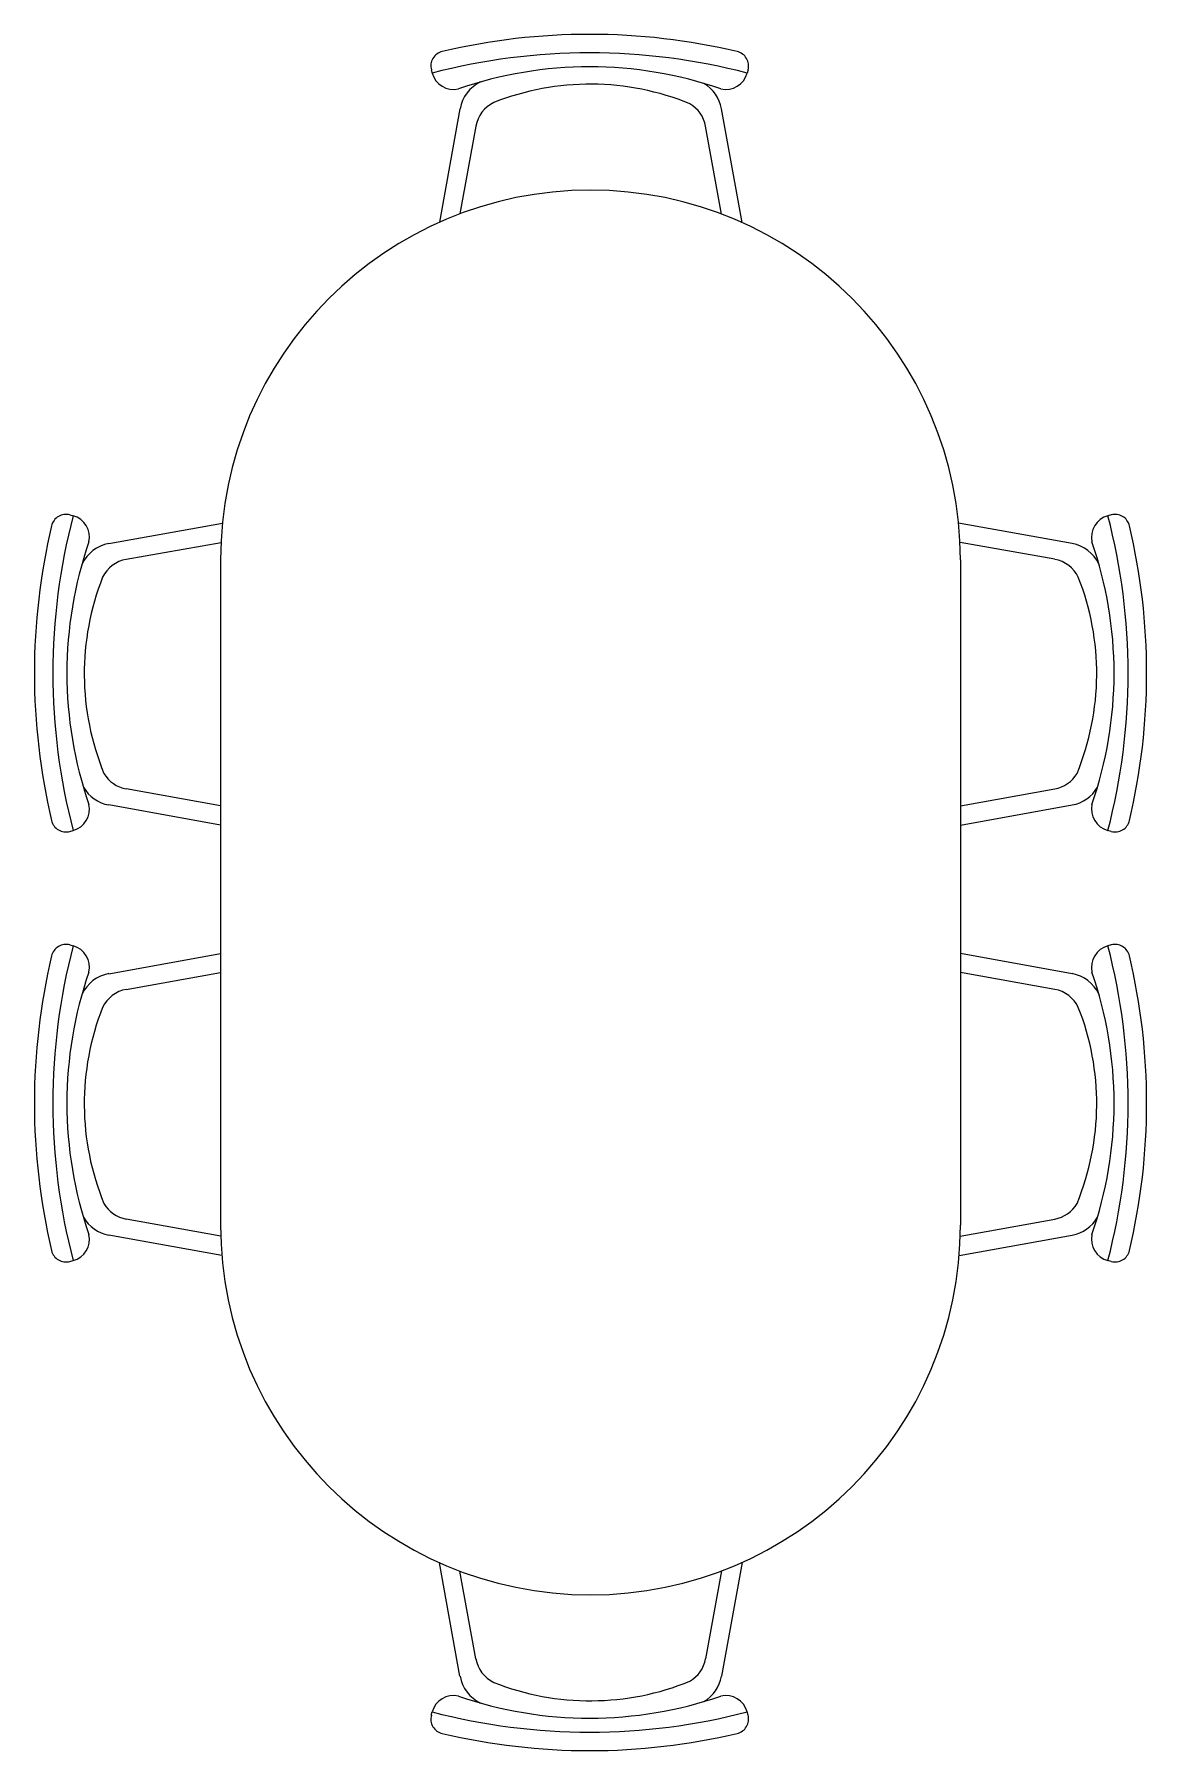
# Model space of a CAD drawing. Extents: x 43.12 to 44.62, y 41.94 to 44.27.
import ezdxf

# ---------------------------------------------------------------- set-up
doc = ezdxf.new("R2010")
doc.units = 0
doc.header["$MEASUREMENT"] = 0
doc.layers.add('MOBILIA', color=2, linetype='CONTINUOUS')
doc.layers.add('PISO', color=11, linetype='CONTINUOUS')

msp = doc.modelspace()

# ---------------------------------------------------------------- linework, layer by layer
at = {"layer": 'MOBILIA'}
for p, q in [((43.6571, 44.2173), (43.6583, 44.2129)), ((44.0853, 44.2173), (44.0841, 44.2128)), ((43.6959, 44.1645), (43.6684, 44.011)), ((44.0772, 44.0106), (44.0495, 44.1645)), ((43.1685, 43.6153), (43.1729, 43.6141)), ((43.2213, 43.5765), (43.3748, 43.604)), ((44.5233, 43.5765), (44.3699, 43.604)), ((44.5762, 43.6153), (44.5717, 43.6141)), ((43.3723, 43.5545), (43.3723, 42.6545)), ((44.3723, 43.5545), (44.3723, 42.6545)), ((43.3723, 43.1957), (43.2213, 43.2229)), ((44.3723, 43.1957), (44.5234, 43.2229)), ((43.1685, 43.1871), (43.173, 43.1883)), ((44.5761, 43.1871), (44.5717, 43.1883)), ((43.1685, 43.0335), (43.1729, 43.0323)), ((43.2213, 42.9947), (43.3723, 43.0218)), ((44.5233, 42.9947), (44.3723, 43.0218)), ((44.5762, 43.0335), (44.5717, 43.0323)), ((43.374, 42.6137), (43.2213, 42.6411)), ((44.3707, 42.6137), (44.5234, 42.6411)), ((43.1685, 42.6054), (43.173, 42.6066)), ((44.5761, 42.6054), (44.5717, 42.6066)), ((43.6959, 42.0445), (43.6684, 42.198)), ((44.0772, 42.1984), (44.0495, 42.0445)), ((43.6571, 41.9917), (43.6583, 41.9961)), ((44.0853, 41.9917), (44.0841, 41.9961))]:
    msp.add_line(p, q, dxfattribs=at)
for centre, radius, start, end in [((43.8712, 43.3994), 0.8658, 76.6852, 103.31), ((43.6765, 44.2225), 0.02, 103.31, 195.1042), ((44.066, 44.2225), 0.02, 344.8958, 76.6852), ((43.6873, 44.2207), 0.03, 195.1042, 282.3683), ((43.8712, 43.6798), 0.5415, 70.8652, 109.1291), ((44.0551, 44.2207), 0.03, 257.6317, 344.8958), ((43.7452, 44.1557), 0.05, 115.5595, 169.8227), ((44.0003, 44.1557), 0.05, 10.1929, 59.6458), ((43.8723, 43.5545), 0.5, 0, 180), ((43.9864, 43.4012), 0.8658, 166.69, 193.3148), ((43.1633, 43.5959), 0.02, 74.8958, 166.69), ((43.1651, 43.5851), 0.03, 347.6317, 74.8958), ((44.5795, 43.5851), 0.03, 105.1042, 192.3683), ((44.5814, 43.5959), 0.02, 13.31, 105.1042), ((43.7583, 43.4012), 0.8658, 346.6852, 13.31), ((43.706, 43.4012), 0.5415, 160.8709, 199.1348), ((43.2301, 43.5272), 0.05, 100.1773, 154.4405), ((44.5145, 43.5272), 0.05, 25.5595, 79.8227), ((44.0386, 43.4012), 0.5415, 340.8652, 19.1291), ((43.2301, 43.2721), 0.05, 210.3542, 259.8071), ((44.5145, 43.2721), 0.05, 280.1929, 329.6458), ((43.1651, 43.2173), 0.03, 285.1042, 12.3683), ((44.5795, 43.2173), 0.03, 167.6317, 254.8958), ((43.1633, 43.2064), 0.02, 193.3148, 285.1042), ((44.5814, 43.2064), 0.02, 254.8958, 346.6852), ((43.9864, 42.8195), 0.8658, 166.69, 193.3148), ((43.1633, 43.0142), 0.02, 74.8958, 166.69), ((43.1651, 43.0033), 0.03, 347.6317, 74.8958), ((44.5795, 43.0033), 0.03, 105.1042, 192.3683), ((44.5814, 43.0142), 0.02, 13.31, 105.1042), ((43.7583, 42.8195), 0.8658, 346.6852, 13.31), ((43.706, 42.8195), 0.5415, 160.8709, 199.1348), ((44.0386, 42.8195), 0.5415, 340.8652, 19.1291), ((43.2301, 42.9455), 0.05, 100.1773, 154.4405), ((44.5145, 42.9455), 0.05, 25.5595, 79.8227), ((43.2301, 42.6904), 0.05, 210.3542, 259.8071), ((43.8723, 42.6545), 0.5, 180, 0), ((44.5145, 42.6904), 0.05, 280.1929, 329.6458), ((43.1651, 42.6355), 0.03, 285.1042, 12.3683), ((44.5795, 42.6355), 0.03, 167.6317, 254.8958), ((43.1633, 42.6247), 0.02, 193.3148, 285.1042), ((44.5814, 42.6247), 0.02, 254.8958, 346.6852), ((43.7452, 42.0533), 0.05, 190.1773, 244.4405), ((44.0003, 42.0533), 0.05, 300.3542, 349.8071), ((43.6873, 41.9883), 0.03, 77.6317, 164.8958), ((43.8712, 42.5292), 0.5415, 250.8709, 289.1348), ((44.0551, 41.9883), 0.03, 15.1042, 102.3683), ((43.6765, 41.9864), 0.02, 164.8958, 256.69), ((44.066, 41.9865), 0.02, 283.3148, 15.1042), ((43.8712, 42.8096), 0.8658, 256.69, 283.3148)]:
    msp.add_arc(centre, radius, start, end, dxfattribs=at)
at = {"layer": 'PISO'}
for p, q in [((43.7172, 44.141), (43.6959, 44.0223)), ((44.0492, 44.0221), (44.0279, 44.141)), ((43.2448, 43.5552), (43.3729, 43.5781)), ((44.4999, 43.5552), (44.3718, 43.5781)), ((43.3723, 43.2216), (43.2448, 43.2445)), ((44.3723, 43.2216), (44.4999, 43.2445)), ((43.2448, 42.9734), (43.3723, 42.9963)), ((44.4999, 42.9734), (44.3723, 42.9963)), ((43.3725, 42.6398), (43.2448, 42.6628)), ((44.3721, 42.6398), (44.4999, 42.6628)), ((43.7172, 42.0679), (43.6959, 42.1866)), ((44.0492, 42.1868), (44.0279, 42.0679))]:
    msp.add_line(p, q, dxfattribs=at)
for centre, radius, start, end in [((43.8712, 43.3994), 0.8408, 75.3327, 104.6625), ((43.872, 43.843), 0.3548, 67.6737, 111.5821), ((43.7605, 44.1333), 0.0439, 115.5595, 169.8227), ((43.9846, 44.1333), 0.0439, 10.1929, 59.6458), ((43.9864, 43.4012), 0.8408, 165.3375, 194.6673), ((43.7583, 43.4012), 0.8408, 345.3327, 14.6625), ((43.2525, 43.5119), 0.0439, 100.1773, 154.4405), ((44.4921, 43.5119), 0.0439, 25.5595, 79.8227), ((43.5428, 43.4004), 0.3548, 158.4179, 202.3263), ((44.2018, 43.4004), 0.3548, 337.6737, 21.5821), ((43.2525, 43.2878), 0.0439, 210.3542, 259.8071), ((44.4921, 43.2878), 0.0439, 280.1929, 329.6458), ((43.9864, 42.8195), 0.8408, 165.3375, 194.6673), ((43.7583, 42.8195), 0.8408, 345.3327, 14.6625), ((43.2525, 42.9302), 0.0439, 100.1773, 154.4405), ((44.4921, 42.9302), 0.0439, 25.5595, 79.8227), ((43.5428, 42.8186), 0.3548, 158.4179, 202.3263), ((44.2018, 42.8186), 0.3548, 337.6737, 21.5821), ((43.2525, 42.706), 0.0439, 210.3542, 259.8071), ((44.4921, 42.706), 0.0439, 280.1929, 329.6458), ((43.7605, 42.0757), 0.0439, 190.1773, 244.4405), ((43.9846, 42.0757), 0.0439, 300.3542, 349.8071), ((43.872, 42.366), 0.3548, 248.4179, 292.3263), ((43.8712, 42.8096), 0.8408, 255.3375, 284.6673)]:
    msp.add_arc(centre, radius, start, end, dxfattribs=at)

doc.saveas('drawing.dxf')
